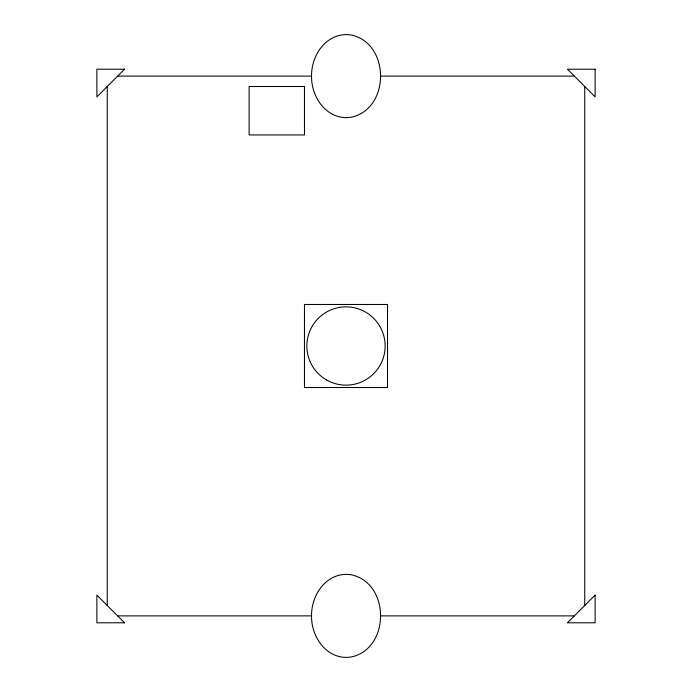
<?xml version="1.0" encoding="UTF-8"?>
<svg xmlns="http://www.w3.org/2000/svg" width="692" height="692" viewBox="0 0 692 692"><rect width="100%" height="100%" fill="white"/><g stroke="black" fill="none" stroke-linecap="round" stroke-linejoin="round"><path stroke-width="1.04" d="M311.53 76.12C311.288 58.569 321.841 39.453 339.833 35.292A28.96 28.96 0 0 1 352.427 35.292C389.942 44.573 389.942 107.667 352.427 116.948A28.96 28.96 0 0 1 339.833 116.948C321.841 112.787 311.288 93.671 311.53 76.12L117.64 76.12M311.53 615.88C311.288 598.329 321.841 579.213 339.833 575.052A28.96 28.96 0 0 1 352.427 575.052C389.942 584.333 389.942 647.427 352.427 656.708A28.96 28.96 0 0 1 339.833 656.708C321.841 652.547 311.288 633.431 311.53 615.88L117.64 615.88M380.73 76.12L574.36 76.12M380.73 615.88L574.36 615.88M584.74 86.5L584.74 605.5M107.26 86.5L107.26 605.5M124.56 69.2L96.88 96.88L96.88 69.2L124.56 69.2M595.12 595.12L567.44 622.8L595.12 622.8L595.12 595.12M595.12 69.2L567.44 69.2L595.12 96.88L595.12 69.2M304.48 86.5L249.12 86.5L249.12 134.94L304.48 134.94L304.48 86.5M387.52 304.48L304.48 304.48L304.48 387.52L387.52 387.52L387.52 304.48M124.56 622.8L96.88 622.8L96.88 595.12L124.56 622.8M326.425 379.899A39.141 39.141 0 0 0 385.141 346A39.141 39.141 0 0 0 326.425 312.101A39.141 39.141 0 0 0 326.425 379.899"/></g></svg>
